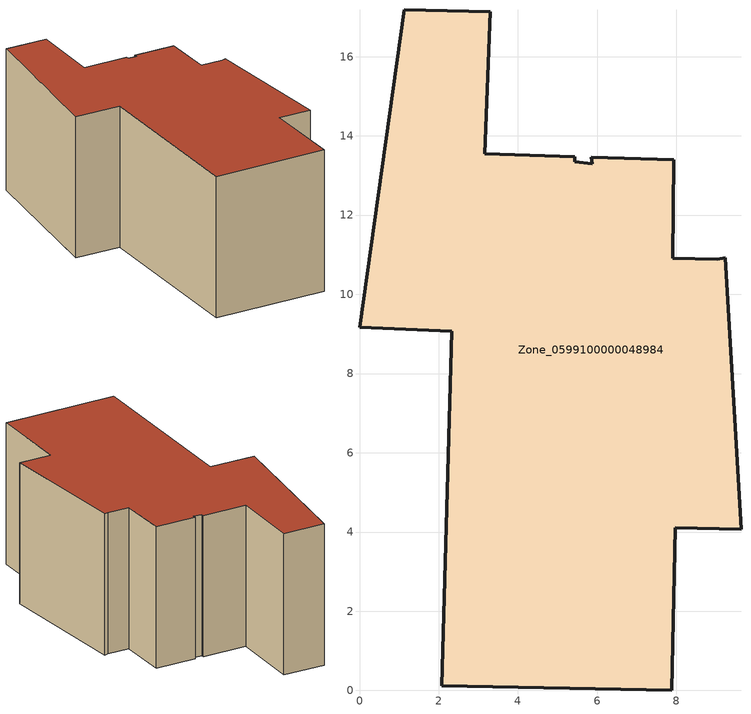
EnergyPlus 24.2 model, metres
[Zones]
Zone_0599100000048984
 floor ground (C_G): 5.87,13.3 5.85,13.46 7.93,13.39 7.91,10.91 9.03,10.89 9.23,10.92 9.63,4.07 7.97,4.11 7.88,0 2.08,0.12 2.33,9.07 0,9.17 1.13,17.19 3.3,17.13 3.16,13.55 5.43,13.47 5.43,13.35 z0
 wall outside (C_F): 0,9.17 2.33,9.07 2.08,0.12 7.88,0 7.97,4.11 9.63,4.07 9.23,10.92 9.03,10.89 7.91,10.91 7.93,13.39 5.85,13.46 5.87,13.3 5.43,13.35 5.43,13.47 3.16,13.55 3.3,17.13 1.13,17.19 0,9.17 z0:7.23
 roof outside (C_R): 5.87,13.3 5.43,13.35 5.43,13.47 3.16,13.55 3.3,17.13 1.13,17.19 0,9.17 2.33,9.07 2.08,0.12 7.88,0 7.97,4.11 9.63,4.07 9.23,10.92 9.03,10.89 7.91,10.91 7.93,13.39 5.85,13.46 z7.23
[BUILDING]
Pand.0599100000048984: North Axis=0; Terrain=City; Loads Convergence Tolerance Value=0.04; Temperature Convergence Tolerance Value=0.4; Solar Distribution=FullExterior; Maximum Number of Warmup Days=25; Minimum Number of Warmup Days=1
[Site:Location]
Rotterdam.The.Hague.AP_ZH_NLD Design_Conditions: Latitude=51.96; Longitude=4.45; Time Zone=1; Elevation=-4.5
[SITE:GROUNDTEMPERATURE:BUILDINGSURFACE]
18, 18, 18, 18, 18, 18, 18, 18, 18, 18, 18, 18
[MATERIAL] Thermal Absorptance=0.9; Solar Absorptance=0.7; Visible Absorptance=0.7
Name | Roughness | Thickness | Conductivity | Density | Specific Heat
G.D.1965 | MediumSmooth | 0.15 | 1 | 540 | 1210
F.D.1965 | Rough | 0.3 | 0.857143 | 1920 | 840
R.D.1965 | MediumRough | 0.2 | 0.08 | 1500 | 1000
[CONSTRUCTION]
C_G: G.D.1965
C_F: F.D.1965
C_R: R.D.1965
[ZONE]
Zone_0599100000048984: Type=1; Multiplier=1; Ceiling Height=Autocalculate; Volume=Autocalculate; Floor Area=autocalculate; Part of Total Floor Area=Yes
[ZONEINFILTRATION:DESIGNFLOWRATE]
Infil_Zone_0599100000048984: Zone or ZoneList or Space or SpaceList=Zone_0599100000048984; Schedule=AlwaysOn; Design Flow Rate Calculation Method=Flow/Area; Flow Rate per Floor Area=0.0042; Constant Term Coefficient=1; Temperature Term Coefficient=0; Velocity Term Coefficient=0; Velocity Squared Term Coefficient=0
[HVACTEMPLATE:ZONE:IDEALLOADSAIRSYSTEM]
Zone_0599100000048984: Maximum Heating Supply Air Temperature=50; Minimum Cooling Supply Air Temperature=13; Maximum Heating Supply Air Humidity Ratio=0.0156; Minimum Cooling Supply Air Humidity Ratio=0.0077; Heating Limit=NoLimit; Cooling Limit=NoLimit; Dehumidification Control Type=ConstantSensibleHeatRatio; Cooling Sensible Heat Ratio=0.7; Dehumidification Setpoint=60; Humidification Control Type=None; Humidification Setpoint=30; Outdoor Air Method=None; Outdoor Air Flow Rate per Person=0.00944; Outdoor Air Flow Rate per Zone Floor Area=0; Outdoor Air Flow Rate per Zone=0; Demand Controlled Ventilation Type=None; Outdoor Air Economizer Type=NoEconomizer; Heat Recovery Type=None; Sensible Heat Recovery Effectiveness=0.7; Latent Heat Recovery Effectiveness=0.65
[ZONECONTROL:THERMOSTAT]
ThermostatControl_Zone_0599100000048984: Zone or ZoneList=Zone_0599100000048984; Control Type Schedule=DualSetpointControlType; Control 1=Thermostat_Zone_0599100000048984; Temperature Difference Between Cutout And Setpoint=0
[THERMOSTATSETPOINT:DUALSETPOINT]
Thermostat_Zone_0599100000048984: Heating Setpoint Temperature Schedule=HeatingSetpoint_Zone_0599100000048984; Cooling Setpoint Temperature Schedule=CoolingSetpoint_Zone_0599100000048984
[SCHEDULE:COMPACT]
HeatingSetpoint_Zone_0599100000048984: Through: 12/31, For: AllDays, Until: 24:00, 21
CoolingSetpoint_Zone_0599100000048984: Through: 12/31, For: AllDays, Until: 24:00, 24
DualSetpointControlType: Through: 12/31, For: AllDays, Until: 24:00, 4
AlwaysOn: Through: 12/31, For: AllDays, Until: 24:00, 1
